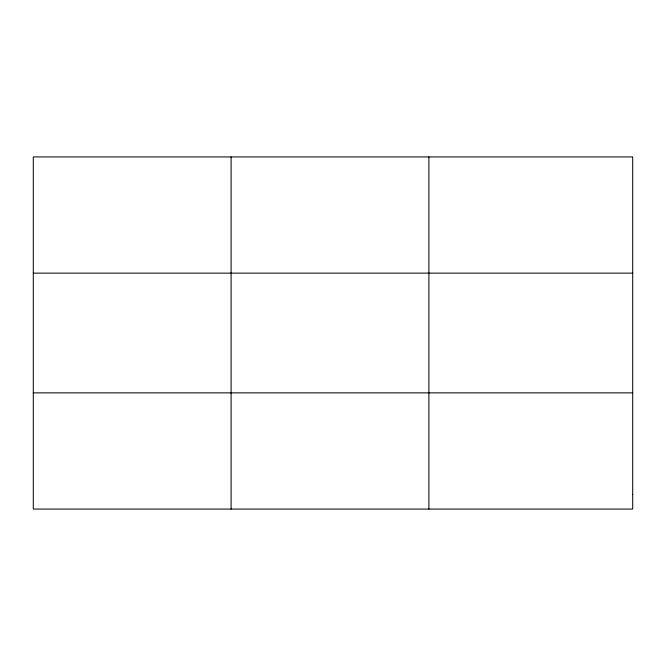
<?xml version="1.0" encoding="UTF-8"?>
<svg xmlns="http://www.w3.org/2000/svg" width="666" height="666" viewBox="0 0 666 666"><rect width="100%" height="100%" fill="white"/><g stroke="black" fill="none" stroke-linecap="round" stroke-linejoin="round"><path stroke-width="1" d="M231.102 156.935L231.102 509.065M428.904 156.935L428.904 509.065M33.3 273.135L632.7 273.135M33.3 392.865L632.7 392.865M632.7 494.538L632.7 509.065L33.3 509.065L33.3 156.935L632.7 156.935L632.7 494.538"/></g></svg>
